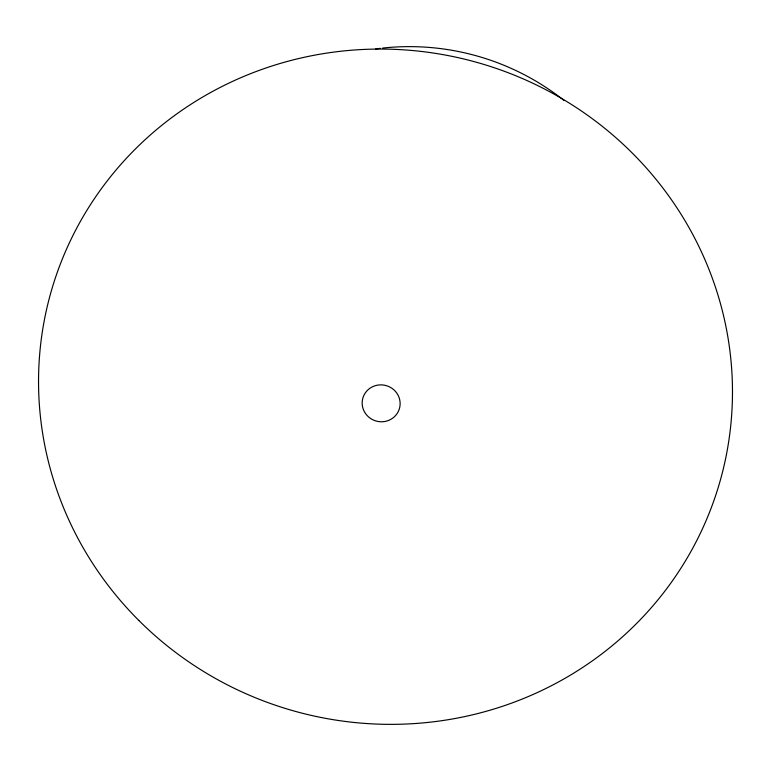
<?xml version="1.0" encoding="UTF-8"?>
<svg xmlns="http://www.w3.org/2000/svg" width="771" height="771" viewBox="0 0 771 771"><rect width="100%" height="100%" fill="white"/><g stroke="black" fill="none" stroke-linecap="round" stroke-linejoin="round"><path stroke-width="1.16" d="M375.737 48.92A245.602 241.863 14.7 0 1 380.296 48.342M382.58 48.081A245.602 241.863 14.7 0 1 563.958 100.394M138.819 620.433A347.644 336.946 14.7 0 0 720.153 480.882A347.644 336.946 14.7 0 0 297.548 58.818A347.644 336.946 14.7 0 0 138.819 620.433M365.464 413.478A19.024 18.417 14.7 0 0 398.26 411.589A19.024 18.417 14.7 0 0 379.727 384.893A19.024 18.417 14.7 0 0 365.464 413.478"/></g></svg>
